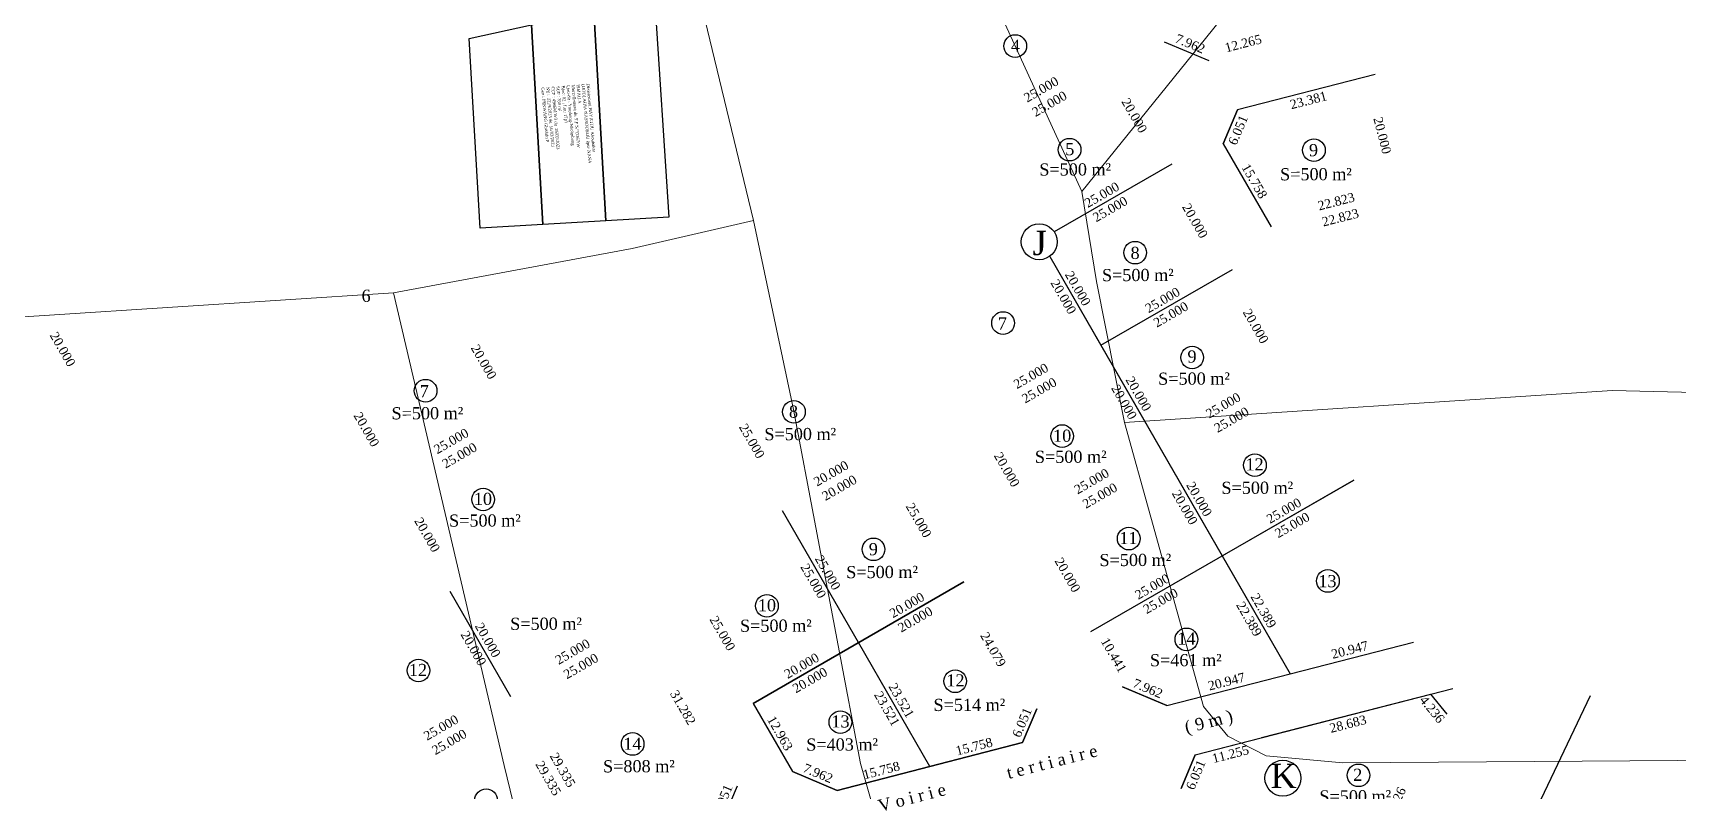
# Model space of a CAD drawing. Header units: millimetres. Extents: x 587399 to 927168, y 438565 to 1444955.
# Drawn here: x 589173 to 589443.7, y 444899.9 to 445024.7 of the extents above; entities that cross this region are included whole.
import ezdxf
from ezdxf.enums import TextEntityAlignment as Align

# ---------------------------------------------------------------- set-up
doc = ezdxf.new("R2010")
doc.units = ezdxf.units.MM
doc.header["$LTSCALE"] = 2
for name, color, linetype in [('Cotation Linéaire', 255, 'Continuous'), ('Cotation Surface', 7, 'Continuous'), ('Div_Cont', 1, 'Continuous')]:
    doc.layers.add(name, color=color, linetype=linetype)
for name, color, linetype, lineweight in [('MAJ APRES LE 13.01.2023', 222, 'Continuous', 30), ('Numérotation', 6, 'Continuous', 9), ('Roads_others', 24, 'Continuous', 9)]:
    doc.layers.add(name, color=color, linetype=linetype, lineweight=lineweight)
doc.styles.get("Standard").update_dxf_attribs({"font": 'arial.ttf'})
doc.styles.add('Times 5.0', font='times.ttf', dxfattribs={"width": 0.99, "height": 2.5})

msp = doc.modelspace()

# ---------------------------------------------------------------- linework, layer by layer
at = {"color": 7}
for p, q in [((589366.593, 445020.07), (589359.254, 445023.157)), ((589366.593, 445020.07), (589359.254, 445023.157)), ((589366.593, 445020.07), (589359.254, 445023.157)), ((589366.593, 445020.07), (589359.254, 445023.157)), ((589366.593, 445020.07), (589359.254, 445023.157)), ((589368.912, 445006.399), (589371.258, 445011.977)), ((589368.912, 445006.399), (589371.258, 445011.977)), ((589368.912, 445006.399), (589371.258, 445011.977)), ((589368.912, 445006.399), (589371.258, 445011.977)), ((589368.912, 445006.399), (589371.258, 445011.977)), ((589359.633, 444913.992), (589400.207, 444924.429)), ((589359.633, 444913.992), (589400.207, 444924.429)), ((589359.633, 444913.992), (589400.207, 444924.429)), ((589359.633, 444913.992), (589352.294, 444917.078)), ((589359.633, 444913.992), (589352.294, 444917.078)), ((589359.633, 444913.992), (589352.294, 444917.078)), ((589364.298, 444905.898), (589406.654, 444916.794)), ((589402.977, 444915.848), (589405.671, 444912.579)), ((589402.977, 444915.848), (589405.671, 444912.579)), ((589402.977, 444915.848), (589405.671, 444912.579)), ((589402.977, 444915.848), (589405.671, 444912.579)), ((589402.977, 444915.848), (589405.671, 444912.579)), ((589335.876, 444907.88), (589338.222, 444913.458)), ((589335.876, 444907.88), (589338.222, 444913.458)), ((589335.876, 444907.88), (589338.222, 444913.458)), ((589335.876, 444907.88), (589338.222, 444913.458)), ((589335.876, 444907.88), (589338.222, 444913.458)), ((589429.254, 444915.595), (589418.341, 444892.657)), ((589429.254, 444915.595), (589418.341, 444892.657)), ((589305.354, 444900.029), (589335.876, 444907.88)), ((589305.354, 444900.029), (589335.876, 444907.88)), ((589305.354, 444900.029), (589335.876, 444907.88)), ((589305.354, 444900.029), (589335.876, 444907.88)), ((589305.354, 444900.029), (589335.876, 444907.88)), ((589364.298, 444905.898), (589361.952, 444900.321)), ((589364.298, 444905.898), (589361.952, 444900.321)), ((589364.298, 444905.898), (589361.952, 444900.321)), ((589364.298, 444905.898), (589361.952, 444900.321)), ((589364.298, 444905.898), (589361.952, 444900.321)), ((589305.354, 444900.029), (589298.015, 444903.115)), ((589305.354, 444900.029), (589298.015, 444903.115)), ((589305.354, 444900.029), (589298.015, 444903.115)), ((589305.354, 444900.029), (589298.015, 444903.115)), ((589305.354, 444900.029), (589298.015, 444903.115)), ((589286.623, 444895.21), (589288.968, 444900.788)), ((589286.623, 444895.21), (589288.968, 444900.788)), ((589286.623, 444895.21), (589288.968, 444900.788)), ((589286.623, 444895.21), (589288.968, 444900.788)), ((589286.623, 444895.21), (589288.968, 444900.788))]:
    msp.add_line(p, q, dxfattribs=at)
at = {"flags": 128}
for points in [[(589275.292, 445030.458), (589277.653, 444994.327), (589267.302, 444993.723), (589265.294, 445028.254)], [(589255.039, 445025.993), (589256.951, 444993.123), (589246.6, 444992.519), (589244.785, 445023.732)]]:
    msp.add_lwpolyline(points, close=True, dxfattribs=at)
at = {"color": 7, "flags": 128}
for points in [[(589340.339, 444987.886), (589379.92, 444919.21)], [(589340.339, 444987.886), (589379.92, 444919.21)], [(589352.294, 444917.078), (589359.633, 444913.992), (589400.207, 444924.429)], [(589352.294, 444917.078), (589359.633, 444913.992), (589400.207, 444924.429)], [(589361.952, 444900.321), (589364.298, 444905.898), (589402.977, 444915.848)], [(589361.952, 444900.321), (589364.298, 444905.898), (589402.977, 444915.848)], [(589375.198, 444908.703), (589402.977, 444915.848)], [(589375.198, 444908.703), (589402.977, 444915.848)], [(589338.222, 444913.458), (589335.876, 444907.88), (589305.354, 444900.029)], [(589338.222, 444913.458), (589335.876, 444907.88), (589305.354, 444900.029)]]:
    msp.add_lwpolyline(points, dxfattribs=at)
at = {"color": 7}
for centre, radius in [((589334.673, 445022.494), 1.862), ((589334.673, 445022.494), 1.862), ((589343.612, 445005.444), 1.862), ((589343.612, 445005.444), 1.862), ((589383.824, 445005.351), 1.862), ((589383.824, 445005.351), 1.862), ((589338.623, 444990.298), 2.96), ((589338.623, 444990.298), 2.96), ((589354.406, 444988.5), 1.862), ((589354.406, 444988.5), 1.862), ((589332.659, 444976.918), 1.862), ((589332.659, 444976.918), 1.862), ((589363.785, 444971.256), 1.862), ((589363.785, 444971.256), 1.862), ((589237.643, 444965.785), 1.862), ((589237.643, 444965.785), 1.862), ((589298.253, 444962.298), 1.862), ((589298.253, 444962.298), 1.862), ((589342.382, 444958.319), 1.862), ((589342.382, 444958.319), 1.862), ((589374.113, 444953.525), 1.862), ((589374.113, 444953.525), 1.862), ((589247.111, 444947.877), 1.862), ((589247.111, 444947.877), 1.862), ((589353.346, 444941.451), 1.862), ((589353.346, 444941.451), 1.862), ((589311.337, 444939.683), 1.862), ((589311.337, 444939.683), 1.862), ((589386.123, 444934.482), 1.862), ((589386.123, 444934.482), 1.862), ((589293.811, 444930.388), 1.862), ((589293.811, 444930.388), 1.862), ((589362.835, 444924.872), 1.862), ((589362.835, 444924.872), 1.862), ((589236.467, 444919.75), 1.862), ((589236.467, 444919.75), 1.862), ((589324.792, 444917.979), 1.862), ((589324.792, 444917.979), 1.862), ((589305.892, 444911.257), 1.862), ((589305.892, 444911.257), 1.862), ((589271.709, 444907.663), 1.862), ((589271.709, 444907.663), 1.862), ((589378.723, 444902.021), 2.96), ((589378.723, 444902.021), 2.96), ((589391.151, 444902.501), 1.862), ((589391.151, 444902.501), 1.862), ((589247.588, 444898.409), 1.862), ((589247.588, 444898.409), 1.862)]:
    msp.add_circle(centre, radius, dxfattribs=at)
at = {"layer": 'Div_Cont', "color": 7}
for p, q in [((589393.901, 445017.802), (589371.258, 445011.977)), ((589393.901, 445017.802), (589371.258, 445011.977)), ((589371.258, 445011.977), (589368.912, 445006.399)), ((589371.258, 445011.977), (589368.912, 445006.399)), ((589368.912, 445006.399), (589376.781, 444992.747)), ((589368.912, 445006.399), (589376.781, 444992.747)), ((589360.44, 445003.075), (589341.096, 444991.926)), ((589360.44, 445003.075), (589341.096, 444991.926)), ((589340.339, 444987.886), (589348.767, 444973.263)), ((589340.339, 444987.886), (589348.767, 444973.263)), ((589348.767, 444973.263), (589370.427, 444985.747)), ((589348.767, 444973.263), (589370.427, 444985.747)), ((589348.767, 444973.263), (589358.754, 444955.936)), ((589348.767, 444973.263), (589358.754, 444955.936)), ((589358.754, 444955.936), (589379.92, 444919.21)), ((589358.754, 444955.936), (589368.741, 444938.608)), ((589358.754, 444955.936), (589379.92, 444919.21)), ((589358.754, 444955.936), (589368.741, 444938.608)), ((589390.401, 444951.091), (589347.08, 444926.124)), ((589390.401, 444951.091), (589347.08, 444926.124)), ((589368.741, 444938.608), (589390.401, 444951.091)), ((589368.741, 444938.608), (589390.401, 444951.091)), ((589308.87, 444924.333), (589296.387, 444945.993)), ((589308.87, 444924.333), (589296.387, 444945.993)), ((589368.741, 444938.608), (589379.92, 444919.21)), ((589368.741, 444938.608), (589379.92, 444919.21)), ((589251.688, 444915.407), (589241.701, 444932.736)), ((589251.688, 444915.407), (589241.701, 444932.736)), ((589291.542, 444914.346), (589326.198, 444934.32)), ((589326.198, 444934.32), (589291.542, 444914.346)), ((589291.542, 444914.346), (589326.198, 444934.32)), ((589326.198, 444934.32), (589291.542, 444914.346)), ((589320.615, 444903.954), (589308.87, 444924.333)), ((589320.615, 444903.954), (589308.87, 444924.333)), ((589291.542, 444914.346), (589298.015, 444903.115)), ((589291.542, 444914.346), (589298.015, 444903.115)), ((589298.015, 444903.115), (589305.354, 444900.029)), ((589298.015, 444903.115), (589305.354, 444900.029)), ((589305.354, 444900.029), (589320.615, 444903.954)), ((589305.354, 444900.029), (589320.615, 444903.954))]:
    msp.add_line(p, q, dxfattribs=at)
at = {"layer": 'MAJ APRES LE 13.01.2023', "color": 232, "lineweight": 30, "flags": 128}
msp.add_lwpolyline([(589265.294, 445028.254), (589267.302, 444993.725), (589256.951, 444993.121), (589255.04, 445025.993)], close=True, dxfattribs=at)
at = {"layer": 'Roads_others'}
for points in [[(589203.808, 445224.088), (589235.749, 445142.039), (589242.029, 445123.562), (589272.744, 445069.468), (589274.837, 445063.258), (589291.58, 444993.763), (589298.16, 444962.717), (589309.23, 444904.458), (589316.404, 444879.327), (589336.404, 444827.876), (589359.398, 444768.746), (589392.375, 444705.789)], [(589538.323, 445100.485), (589508.832, 445106.668), (589479.056, 445108.717), (589464.472, 445105.441), (589435.447, 445089.892), (589403.907, 445068.26), (589371.495, 445030.664), (589345.616, 444998.547)], [(589342.56, 445080.78), (589329.919, 445066.418), (589326.795, 445059.163), (589326.36, 445050.585), (589328.161, 445036.691), (589345.616, 444998.547)], [(589345.616, 444998.547), (589348.018, 444983.77), (589352.659, 444960.548)], [(589291.58, 444993.763), (589271.635, 444989.166), (589232.332, 444981.876), (589157.903, 444977.071), (589105.198, 444972.874), (589042.378, 444970.745), (589001.437, 444969.964), (588975.829, 444966.39), (588962.287, 444964.896)], [(589232.332, 444981.876), (589250.582, 444904.102), (589263.735, 444849.992), (589281.345, 444801.501), (589300.75, 444756.262), (589322.354, 444721.948)], [(589352.659, 444960.548), (589432.894, 444965.812), (589540.035, 444963.254)], [(589352.659, 444960.548), (589365.649, 444913.833), (589369.672, 444908.951), (589375.937, 444905.707), (589388.593, 444904.537), (589459.453, 444905.049), (589541.193, 444904.101)]]:
    msp.add_lwpolyline(points, dxfattribs=at)

# ---------------------------------------------------------------- texts
at = {"color": 7, "char_height": 4, "width": 8.12637, "attachment_point": 1, "style": 'Times 5.0'}
for s, insert in [('J', (589337.508, 444992.095)), ('J', (589337.508, 444992.095)), ('K', (589376.668, 444904.401)), ('K', (589376.668, 444904.401))]:
    msp.add_mtext(s, dxfattribs=dict(at, insert=insert))
at = {"layer": 'Cotation Linéaire', "color": 7, "style": 'Times 5.0', "width": 0.99}
for s, rotation, p in [('7.962', 337.19143, (589363.168, 445022.194)), ('7.962', 337.19143, (589363.168, 445022.194)), ('12.265', 14.42616, (589372.375, 445022.209)), ('12.265', 14.42616, (589372.375, 445022.209)), ('25.000', 29.95669, (589339.309, 445014.707)), ('25.000', 29.95669, (589339.309, 445014.707)), ('15.758', 299.95669, (589373.392, 444999.888)), ('15.758', 299.95669, (589373.392, 444999.888)), ('25.000', 29.95669, (589349.296, 444997.379)), ('25.000', 29.95669, (589349.296, 444997.379)), ('22.823', 14.42616, (589387.675, 444996.2)), ('22.823', 14.42616, (589387.675, 444996.2)), ('20.000', 299.95669, (589344.32, 444982.242)), ('20.000', 299.95669, (589344.32, 444982.242)), ('25.000', 29.95669, (589359.282, 444980.051)), ('25.000', 29.95669, (589359.282, 444980.051)), ('25.000', 29.95669, (589337.622, 444967.568)), ('25.000', 29.95669, (589337.622, 444967.568)), ('20.000', 299.95669, (589354.306, 444964.914)), ('20.000', 299.95669, (589354.306, 444964.914)), ('25.000', 29.95669, (589369.269, 444962.723)), ('25.000', 29.95669, (589369.269, 444962.723)), ('20.000', 299.95669, (589227.266, 444959.042)), ('20.000', 299.95669, (589227.266, 444959.042)), ('25.000', 29.95669, (589242.229, 444956.851)), ('25.000', 29.95669, (589242.229, 444956.851)), ('25.000', 299.95669, (589290.691, 444957.138)), ('25.000', 299.95669, (589290.691, 444957.138)), ('20.000', 29.95669, (589304.736, 444951.532)), ('20.000', 29.95669, (589304.736, 444951.532)), ('20.000', 299.95669, (589332.646, 444952.431)), ('20.000', 299.95669, (589332.646, 444952.431)), ('25.000', 29.95669, (589347.609, 444950.24)), ('25.000', 29.95669, (589347.609, 444950.24)), ('20.000', 299.95669, (589364.293, 444947.586)), ('20.000', 299.95669, (589364.293, 444947.586)), ('25.000', 29.95669, (589379.256, 444945.396)), ('25.000', 29.95669, (589379.256, 444945.396)), ('20.000', 299.95669, (589237.253, 444941.714)), ('20.000', 299.95669, (589237.253, 444941.714)), ('25.000', 299.95669, (589303.174, 444935.477)), ('25.000', 299.95669, (589303.174, 444935.477)), ('20.000', 299.95669, (589342.633, 444935.103)), ('20.000', 299.95669, (589342.633, 444935.103)), ('25.000', 29.95669, (589357.596, 444932.912)), ('25.000', 29.95669, (589357.596, 444932.912)), ('20.000', 29.95669, (589317.219, 444929.872)), ('20.000', 29.95669, (589317.219, 444929.872)), ('22.389', 299.95669, (589374.876, 444929.224)), ('22.389', 299.95669, (589374.876, 444929.224)), ('20.000', 299.95669, (589247.24, 444924.386)), ('20.000', 299.95669, (589247.24, 444924.386)), ('25.000', 299.95669, (589285.846, 444925.491)), ('25.000', 299.95669, (589285.846, 444925.491)), ('25.000', 29.95669, (589262.203, 444922.195)), ('25.000', 29.95669, (589262.203, 444922.195)), ('10.441', 299.95669, (589350.233, 444921.916)), ('10.441', 299.95669, (589350.233, 444921.916)), ('20.947', 14.42616, (589389.907, 444922.43)), ('20.947', 14.42616, (589389.907, 444922.43)), ('20.000', 29.95669, (589299.891, 444919.885)), ('20.000', 29.95669, (589299.891, 444919.885)), ('7.962', 337.19143, (589356.208, 444916.116)), ('7.962', 337.19143, (589356.208, 444916.116)), ('20.947', 14.42616, (589369.62, 444917.211)), ('20.947', 14.42616, (589369.62, 444917.211)), ('23.521', 299.95669, (589315.289, 444914.458)), ('23.521', 299.95669, (589315.289, 444914.458)), ('6.051', 67.19143, (589336.468, 444910.913)), ('6.051', 67.19143, (589336.468, 444910.913)), ('25.000', 29.95669, (589240.543, 444909.712)), ('25.000', 29.95669, (589240.543, 444909.712)), ('12.963', 299.95669, (589295.325, 444909.045)), ('12.963', 299.95669, (589295.325, 444909.045)), ('15.758', 14.42616, (589328.089, 444906.528)), ('15.758', 14.42616, (589328.089, 444906.528)), ('29.335', 299.95669, (589259.558, 444903.014)), ('29.335', 299.95669, (589259.558, 444903.014)), ('7.962', 337.19143, (589301.929, 444902.153)), ('7.962', 337.19143, (589301.929, 444902.153)), ('15.758', 14.42616, (589312.828, 444902.602)), ('15.758', 14.42616, (589312.828, 444902.602)), ('6.051', 67.19143, (589287.215, 444898.243)), ('6.051', 67.19143, (589287.215, 444898.243)), ('34.426', 64.55641, (589397.707, 444897.306)), ('34.426', 64.55641, (589397.707, 444897.306))]:
    msp.add_text(s, height=1.5, rotation=rotation, dxfattribs=at).set_placement(p, align=Align.CENTER)
for s, rotation, p in [('25.000', 29.95669, (589339.923, 445013.641)), ('25.000', 29.95669, (589339.923, 445013.641)), ('20.000', 299.95669, (589354.927, 445011.439)), ('20.000', 299.95669, (589354.927, 445011.439)), ('23.381', 14.42616, (589382.729, 445014.309)), ('23.381', 14.42616, (589382.729, 445014.309)), ('6.051', 67.19143, (589370.638, 445008.956)), ('6.051', 67.19143, (589370.638, 445008.956)), ('20.000', 284.42616, (589395.812, 445007.968)), ('20.000', 284.42616, (589395.812, 445007.968)), ('25.000', 29.95669, (589349.91, 444996.313)), ('25.000', 29.95669, (589349.91, 444996.313)), ('20.000', 299.95669, (589364.914, 444994.111)), ('20.000', 299.95669, (589364.914, 444994.111)), ('22.823', 14.42616, (589387.982, 444995.009)), ('22.823', 14.42616, (589387.982, 444995.009)), ('20.000', 299.95669, (589343.254, 444981.628)), ('20.000', 299.95669, (589343.254, 444981.628)), ('25.000', 29.95669, (589359.897, 444978.985)), ('25.000', 29.95669, (589359.897, 444978.985)), ('20.000', 299.95669, (589374.901, 444976.783)), ('20.000', 299.95669, (589374.901, 444976.783)), ('20.000', 299.95669, (589178.569, 444972.984)), ('20.000', 299.95669, (589178.569, 444972.984)), ('20.000', 299.95669, (589247.861, 444970.912)), ('20.000', 299.95669, (589247.861, 444970.912)), ('25.000', 29.95669, (589338.237, 444966.502)), ('25.000', 29.95669, (589338.237, 444966.502)), ('20.000', 299.95669, (589353.241, 444964.3)), ('20.000', 299.95669, (589353.241, 444964.3)), ('25.000', 29.95669, (589369.883, 444961.658)), ('25.000', 29.95669, (589369.883, 444961.658)), ('25.000', 29.95669, (589242.843, 444955.785)), ('25.000', 29.95669, (589242.843, 444955.785)), ('20.000', 29.95669, (589305.35, 444950.466)), ('20.000', 29.95669, (589305.35, 444950.466)), ('25.000', 29.95669, (589348.223, 444949.174)), ('25.000', 29.95669, (589348.223, 444949.174)), ('20.000', 299.95669, (589363.227, 444946.972)), ('20.000', 299.95669, (589363.227, 444946.972)), ('25.000', 299.95669, (589319.437, 444944.85)), ('25.000', 299.95669, (589319.437, 444944.85)), ('25.000', 29.95669, (589379.87, 444944.33)), ('25.000', 29.95669, (589379.87, 444944.33)), ('25.000', 299.95669, (589302.109, 444934.863)), ('25.000', 299.95669, (589302.109, 444934.863)), ('25.000', 29.95669, (589358.21, 444931.846)), ('25.000', 29.95669, (589358.21, 444931.846)), ('20.000', 29.95669, (589317.834, 444928.806)), ('20.000', 29.95669, (589317.834, 444928.806)), ('22.389', 299.95669, (589373.81, 444928.609)), ('22.389', 299.95669, (589373.81, 444928.609)), ('20.000', 299.95669, (589246.174, 444923.772)), ('20.000', 299.95669, (589246.174, 444923.772)), ('24.079', 299.95669, (589331.69, 444923.589)), ('24.079', 299.95669, (589331.69, 444923.589)), ('25.000', 29.95669, (589262.817, 444921.129)), ('25.000', 29.95669, (589262.817, 444921.129)), ('20.000', 29.95669, (589300.506, 444918.819)), ('20.000', 29.95669, (589300.506, 444918.819)), ('31.282', 299.95669, (589280.638, 444914.04)), ('31.282', 299.95669, (589280.638, 444914.04)), ('23.521', 299.95669, (589314.223, 444913.844)), ('23.521', 299.95669, (589314.223, 444913.844)), ('4.236', 309.49129, (589403.861, 444913.832)), ('4.236', 309.49129, (589403.861, 444913.832)), ('28.683', 14.42616, (589389.237, 444911.694)), ('28.683', 14.42616, (589389.237, 444911.694)), ('25.000', 29.95669, (589241.157, 444908.646)), ('25.000', 29.95669, (589241.157, 444908.646)), ('29.335', 299.95669, (589258.492, 444902.4)), ('29.335', 299.95669, (589258.492, 444902.4)), ('11.255', 14.42616, (589369.897, 444906.719)), ('11.255', 14.42616, (589369.897, 444906.719)), ('6.051', 67.19143, (589363.678, 444902.877)), ('6.051', 67.19143, (589363.678, 444902.877))]:
    msp.add_text(s, height=1.5, rotation=rotation, dxfattribs=at).set_placement(p, align=Align.TOP_CENTER)
msp.add_text('V o i r i e              t e r t i a i r e                    ( 9 m )', height=2, rotation=14.35463, dxfattribs=at).set_placement((589312.396, 444896.471))
msp.add_text('V o i r i e              t e r t i a i r e                    ( 9 m )', height=2, rotation=14.35463, dxfattribs=at).set_placement((589312.396, 444896.471))
at = {"layer": 'Cotation Surface', "color": 7, "style": 'Times 5.0', "width": 0.99}
for s, p in [('S=500 m²', (589344.535, 445002.194)), ('S=500 m²', (589384.152, 445001.411)), ('S=500 m²', (589354.845, 444984.821)), ('S=500 m²', (589364.089, 444967.78)), ('S=500 m²', (589237.93, 444962.084)), ('S=500 m²', (589299.288, 444958.65)), ('S=500 m²', (589343.802, 444954.922)), ('S=500 m²', (589374.498, 444949.819)), ('S=500 m²', (589247.398, 444944.43)), ('S=500 m²', (589354.432, 444937.938)), ('S=500 m²', (589312.757, 444935.954)), ('S=500 m²', (589257.458, 444927.449)), ('S=500 m²', (589295.281, 444927.127)), ('S=461 m²', (589362.735, 444921.46)), ('S=514 m²', (589327.119, 444914.102)), ('S=403 m²', (589306.179, 444907.578)), ('S=808 m²', (589272.739, 444904)), ('S=500 m²', (589390.626, 444899.051))]:
    msp.add_text(s, height=2, rotation=0.17786, dxfattribs=at).set_placement(p, align=Align.MIDDLE_CENTER)
at = {"layer": 'MAJ APRES LE 13.01.2023', "color": 232, "lineweight": 30, "insert": (589264.645, 445016.36), "char_height": 0.5, "width": 13.39673, "attachment_point": 1, "rotation": 274.9705}
msp.add_mtext('{\\fTimes New Roman|b0|i0|c186|p18;\\C1;Désistement HAYATOU Aboubakar\\C7;\\PDJOULAIHA NASSOUROU épse NANA ISMAILA \\C232;       \\P\\C1;Morcellement du T.F N°32367/W      \\P\\C7;Lieu-dit : Yambong-Nkolmbong\\PBloc: 02 ; Lot: 17p1 \\PSUP : 350\\fTimes New Roman|b0|i0|c0|p18; \\fTimes New Roman|b0|i0|c186|p18;m²\\PCCP : 4986M/W3 du  26/02/2023\\PNE :  2229/2023 du  16/03/2023\\C256;\\P\\C1;Geo : PEKWANG Ghislain P}', dxfattribs=at)
at = {"layer": 'Numérotation', "color": 7, "style": 'Times 5.0', "width": 0.99}
for s, p in [('4', (589334.703, 445022.55)), ('4', (589334.703, 445022.55)), ('5', (589343.647, 445005.52)), ('5', (589343.647, 445005.52)), ('9', (589383.748, 445005.359)), ('9', (589383.748, 445005.359)), ('8', (589354.392, 444988.456)), ('8', (589354.392, 444988.456)), ('6', (589227.847, 444981.41)), ('7', (589332.552, 444976.842)), ('7', (589332.552, 444976.842)), ('9', (589363.759, 444971.407)), ('9', (589363.759, 444971.407)), ('7', (589237.421, 444965.7)), ('7', (589237.421, 444965.7)), ('8', (589298.176, 444962.344)), ('8', (589298.176, 444962.344)), ('10', (589342.392, 444958.378)), ('10', (589342.392, 444958.378)), ('12', (589374.057, 444953.67)), ('12', (589374.057, 444953.67)), ('10', (589247.073, 444947.988)), ('10', (589247.073, 444947.988)), ('9', (589311.318, 444939.714)), ('9', (589311.318, 444939.714)), ('11', (589353.286, 444941.551)), ('11', (589353.286, 444941.551)), ('13', (589386.044, 444934.455)), ('13', (589386.044, 444934.455)), ('10', (589293.806, 444930.486)), ('10', (589293.806, 444930.486)), ('14', (589362.841, 444925.022)), ('14', (589362.841, 444925.022)), ('12', (589236.384, 444919.849)), ('12', (589236.384, 444919.849)), ('12', (589324.824, 444918.132)), ('12', (589324.824, 444918.132)), ('13', (589305.914, 444911.37)), ('13', (589305.914, 444911.37)), ('14', (589271.678, 444907.705)), ('14', (589271.678, 444907.705)), ('2', (589391.032, 444902.597)), ('2', (589391.032, 444902.597))]:
    msp.add_text(s, height=2, dxfattribs=at).set_placement(p, align=Align.MIDDLE)

doc.saveas('drawing.dxf')
